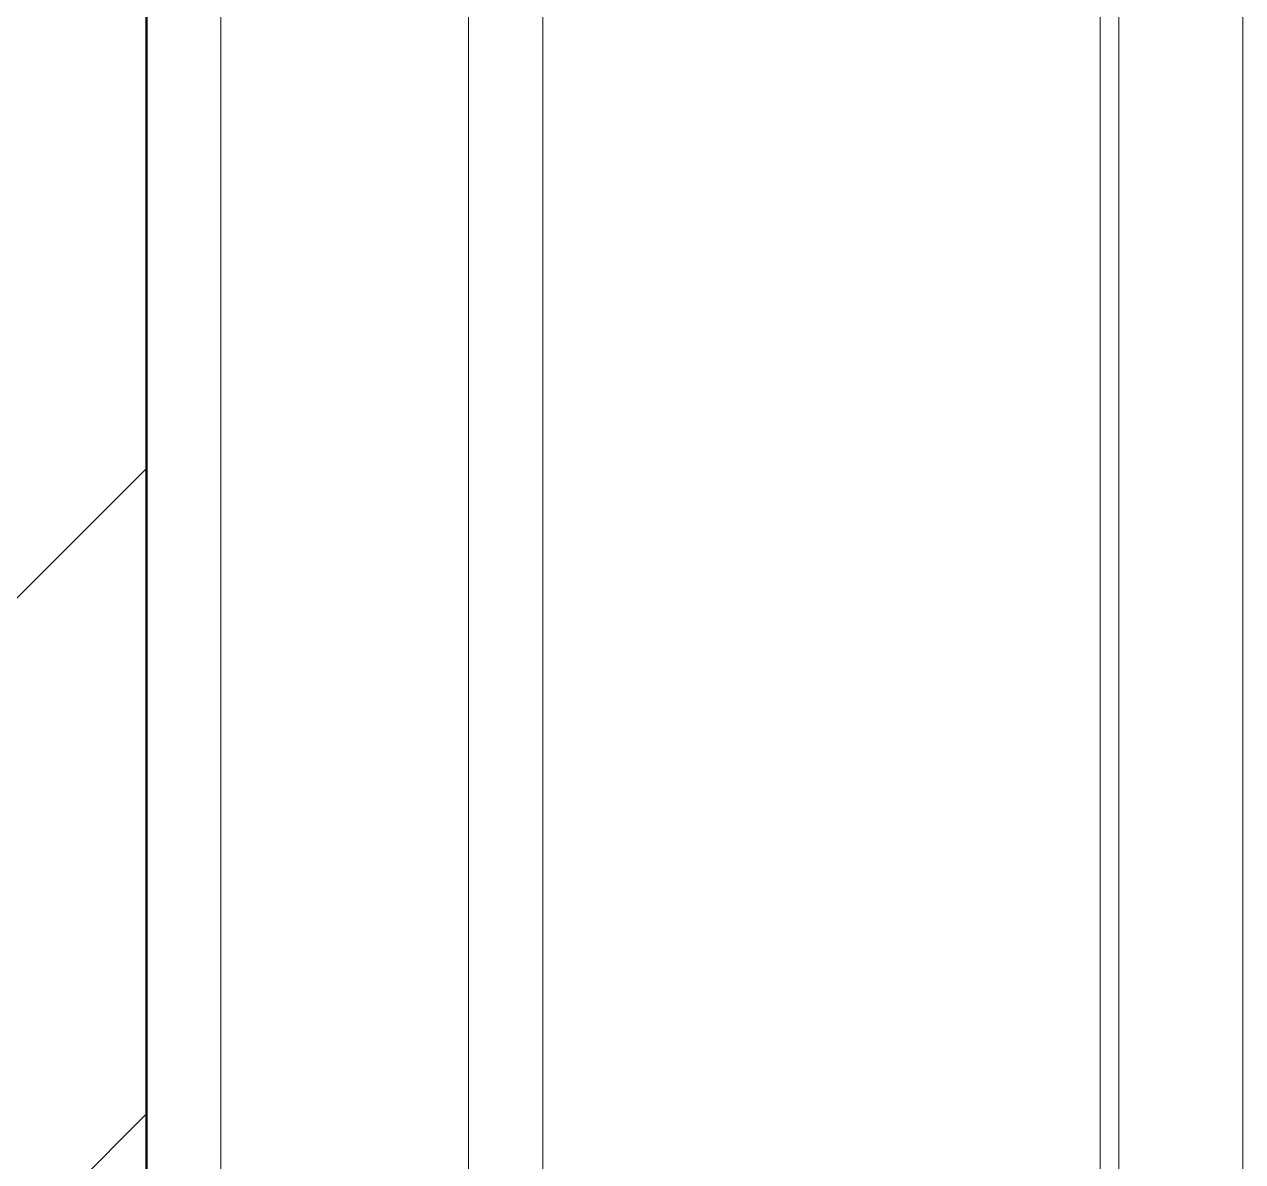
# Model space of a CAD drawing. Header units: millimetres. Extents: x 54215 to 67697, y 23496 to 56611.
# Drawn here: x 56953.92 to 56973.59, y 41098.11 to 41116.46 of the extents above; entities that cross this region are included whole.
import ezdxf

# ---------------------------------------------------------------- set-up
doc = ezdxf.new("R2010")
doc.units = ezdxf.units.MM
for name, color, linetype, lineweight in [('- 0.50', 30, 'Continuous', 50), ('no3_cam kesit arka', 141, 'Continuous', 18), ('no3_duvar kaplama', 8, 'Continuous', 0)]:
    doc.layers.add(name, color=color, linetype=linetype, lineweight=lineweight)
doc.layers.add('no3_alçıpan kesit', color=7, linetype='Continuous', lineweight=20, true_color=0xf5003d)

# ---------------------------------------------------------------- blocks, each defined once
blk = doc.blocks.new('sistemmm')
at = {"layer": 'no3_alçıpan kesit'}
for p, q in [((11554.154, 23713.957), (11554.154, 23778.457)), ((11555.354, 23713.957), (11555.354, 23778.457)), ((11550.154, 23715.157), (11550.154, 23763.957)), ((11548.954, 23715.157), (11548.954, 23762.757))]:
    blk.add_line(p, q, dxfattribs=at)
at = {"layer": 'no3_cam kesit arka'}
blk.add_lwpolyline([(11539.654, 23760.657), (11539.654, 23717.257), (11539.954, 23717.257), (11539.954, 23760.657)], close=True, dxfattribs=at)
at = {"layer": 'no3_duvar kaplama'}
blk.add_line((11537.654, 23717.957), (11537.654, 23759.957), dxfattribs=at)

msp = doc.modelspace()

# ---------------------------------------------------------------- hatches: boundary and pattern name
at = {"layer": 'no3_duvar kaplama'}
h = msp.add_hatch(dxfattribs=at)
h.set_pattern_fill('AR-RROOF', color=256, angle=45)
h.set_pattern_definition([(45, (46221.925, 23801.787), (21.552615, 57.47364), [381, -50.8, 127, -25.4]), (45, (46236.832, 23834.654), (-41.847994, 5.92697), [76.2, -8.382, 152.4, -19.05]), (45, (46215.639, 23826.033), (81.36112, 105.428207), [203.2, -35.56, 101.6, -25.4])])
h.paths.add_polyline_path([(56201.804, 40920.463), (56297.454, 40920.463), (56297.454, 41144.463), (56201.804, 41144.463)])
h.paths.add_polyline_path([(56955.888, 41154.463), (56912.184, 41154.463), (56912.184, 41149.973), (56913.554, 41149.973), (56913.554, 41146.973), (56912.184, 41146.973), (56912.184, 41144.451), (56910.181, 41144.451), (56910.181, 41146.973), (56901.154, 41146.973), (56901.154, 40920.463), (56955.888, 40920.463)])

# ---------------------------------------------------------------- linework, layer by layer
at = {"layer": '- 0.50'}
msp.add_line((56955.888, 41154.463), (56955.888, 41092.963), dxfattribs=at)
msp.add_line((56955.888, 40976.126), (56955.888, 41154.463))

# ---------------------------------------------------------------- block references
at = {"xscale": -1}
msp.add_blockref('sistemmm', (68511.243, 17376.006), dxfattribs=at)

doc.saveas('drawing.dxf')
